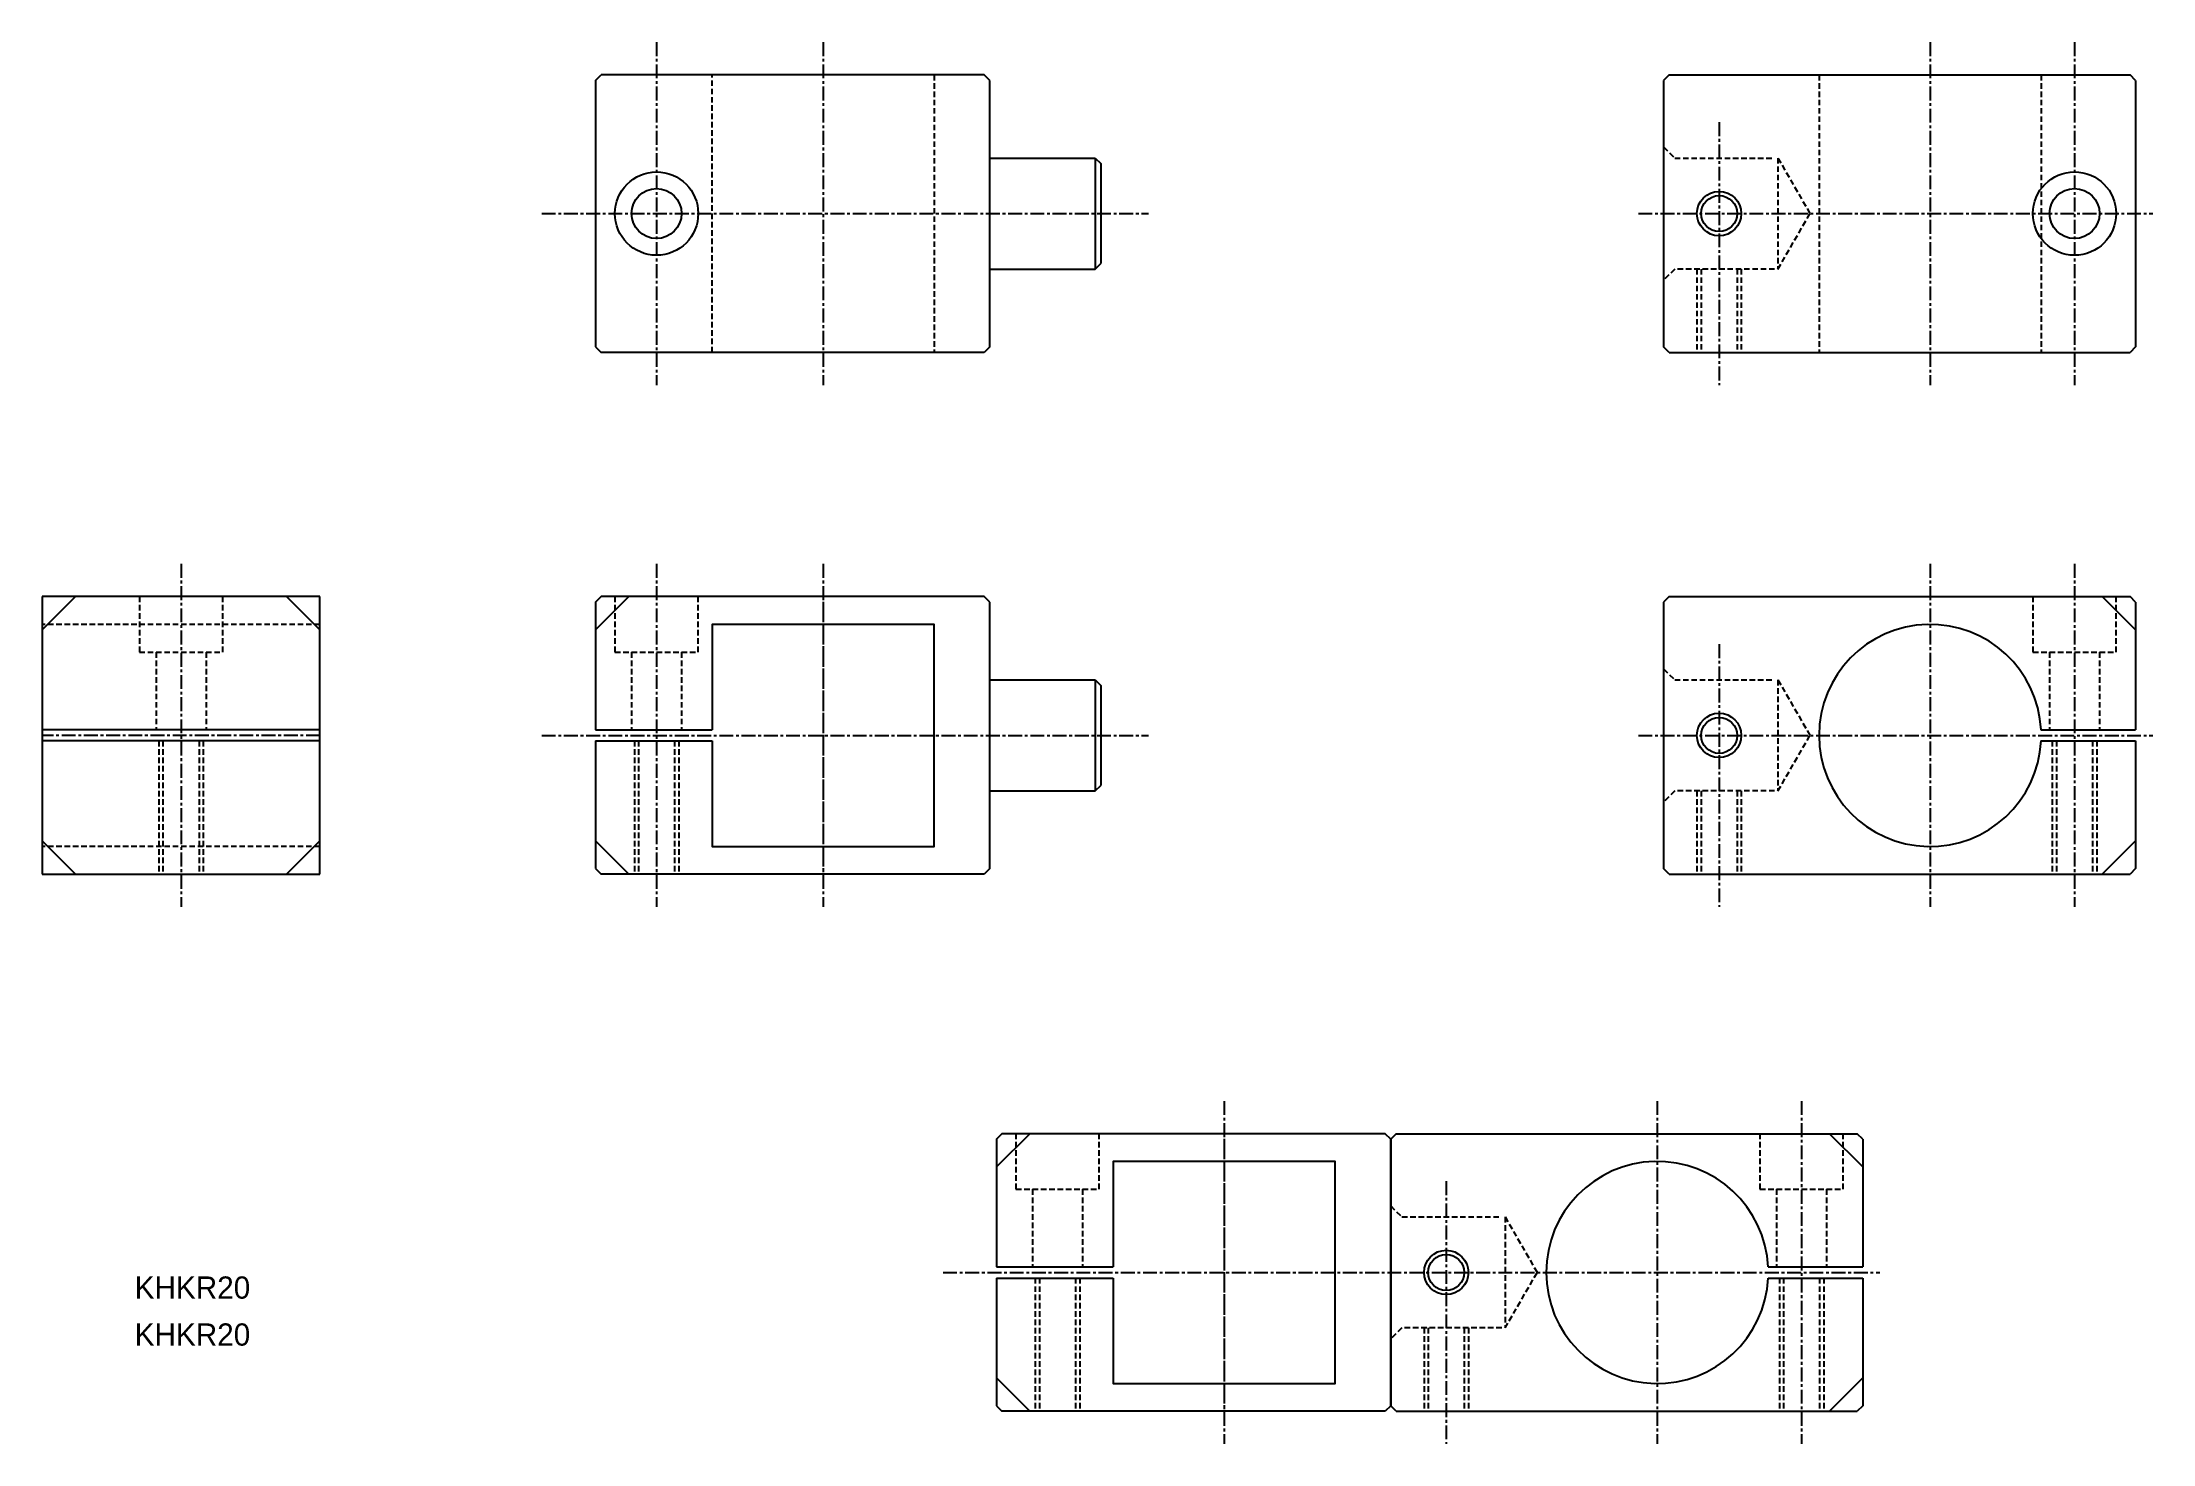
# Model space of a CAD drawing. Extents: x 28 to 218, y 130 to 256.
import ezdxf

# ---------------------------------------------------------------- set-up
doc = ezdxf.new("R2010")
doc.units = 0
doc.linetypes.add('CENTER', pattern=[2, 1.25, -0.25, 0.25, -0.25])
doc.linetypes.add('DASHED', pattern=[0.75, 0.5, -0.25])
doc.layers.get('0').update_dxf_attribs({"linetype": 'CONTINUOUS'})
doc.layers.add('CENTER', color=1, linetype='CENTER')

msp = doc.modelspace()

# ---------------------------------------------------------------- linework, layer by layer
at = {"color": 7, "linetype": 'CONTINUOUS'}
for p, q in [((77.34, 252.5), (77.84, 253)), ((112.34, 253), (77.84, 253)), ((112.84, 252.5), (112.34, 253)), ((174.01, 253), (173.51, 252.5)), ((174.01, 253), (215.51, 253)), ((216.01, 252.5), (215.51, 253)), ((77.34, 252.5), (77.34, 228.5)), ((112.84, 228.5), (112.84, 252.5)), ((173.51, 252.5), (173.51, 228.5)), ((216.01, 252.5), (216.01, 228.5)), ((112.84, 245.5), (122.34, 245.5)), ((122.34, 245.5), (122.34, 235.5)), ((122.34, 245.5), (122.84, 245)), ((122.84, 245), (122.84, 236)), ((122.34, 235.5), (122.84, 236)), ((112.84, 235.5), (122.34, 235.5)), ((77.34, 228.5), (77.84, 228)), ((112.84, 228.5), (112.34, 228)), ((174.01, 228), (173.51, 228.5)), ((216.01, 228.5), (215.51, 228)), ((112.34, 228), (77.84, 228)), ((174.01, 228), (215.51, 228)), ((52.53, 206), (27.53, 206)), ((27.53, 206), (27.53, 181)), ((30.53, 206), (27.53, 203)), ((49.53, 206), (52.53, 203)), ((52.53, 181), (52.53, 206)), ((77.34, 205.5), (77.84, 206)), ((77.84, 206), (77.34, 205.5)), ((77.84, 206), (77.34, 205.5)), ((80.34, 206), (77.34, 203)), ((77.34, 205.5), (77.34, 194)), ((112.34, 206), (77.84, 206)), ((112.84, 205.5), (112.34, 206)), ((112.84, 181.5), (112.84, 205.5)), ((174.01, 206), (173.51, 205.5)), ((173.51, 205.5), (173.51, 181.5)), ((174.01, 206), (215.51, 206)), ((216.01, 203), (213.01, 206)), ((216.01, 205.5), (215.51, 206)), ((216.01, 205.5), (216.01, 194)), ((112.84, 198.5), (122.34, 198.5)), ((122.34, 198.5), (122.34, 188.5)), ((122.34, 198.5), (122.84, 198)), ((122.84, 198), (122.84, 189)), ((52.53, 194), (27.53, 194)), ((77.34, 194), (87.84, 194)), ((207.49, 194), (216.01, 194)), ((52.53, 193), (27.53, 193)), ((77.34, 193), (87.84, 193)), ((77.34, 193), (77.34, 181.5)), ((207.49, 193), (216.01, 193)), ((216.01, 193), (216.01, 181.5)), ((112.84, 188.5), (122.34, 188.5)), ((122.34, 188.5), (122.84, 189)), ((30.53, 181), (27.53, 184)), ((49.53, 181), (52.53, 184)), ((77.34, 184), (80.34, 181)), ((216.01, 184), (213.01, 181)), ((27.53, 181), (52.53, 181)), ((77.34, 181.5), (77.84, 181)), ((112.34, 181), (77.84, 181)), ((112.84, 181.5), (112.34, 181)), ((174.01, 181), (173.51, 181.5)), ((174.01, 181), (215.51, 181)), ((216.01, 181.5), (215.51, 181)), ((116.44, 157.63), (113.44, 154.63)), ((113.94, 157.63), (113.44, 157.13)), ((113.94, 157.63), (113.44, 157.13)), ((113.44, 157.13), (113.94, 157.63)), ((113.44, 157.13), (113.44, 145.63)), ((148.44, 157.63), (113.94, 157.63)), ((148.94, 157.13), (148.44, 157.63)), ((149.44, 157.63), (148.94, 157.13)), ((148.94, 157.13), (148.94, 133.13)), ((148.94, 133.13), (148.94, 157.13)), ((149.44, 157.63), (190.94, 157.63)), ((191.44, 154.63), (188.44, 157.63)), ((191.44, 157.13), (190.94, 157.63)), ((191.44, 157.13), (191.44, 145.63)), ((113.44, 145.63), (123.94, 145.63)), ((113.44, 144.63), (113.44, 133.13)), ((113.44, 144.63), (123.94, 144.63)), ((182.93, 145.63), (191.44, 145.63)), ((182.93, 144.63), (191.44, 144.63)), ((191.44, 144.63), (191.44, 133.13)), ((113.44, 135.63), (116.44, 132.63)), ((191.44, 135.63), (188.44, 132.63)), ((113.44, 133.13), (113.94, 132.63)), ((148.94, 133.13), (148.44, 132.63)), ((149.44, 132.63), (148.94, 133.13)), ((191.44, 133.13), (190.94, 132.63)), ((148.44, 132.63), (113.94, 132.63)), ((149.44, 132.63), (190.94, 132.63))]:
    msp.add_line(p, q, dxfattribs=at)
at = {"color": 3, "linetype": 'DASHED'}
for p, q in [((87.84, 228), (87.84, 253)), ((107.84, 253), (107.84, 228)), ((187.51, 253), (187.51, 228)), ((207.51, 253), (207.51, 228)), ((173.51, 246.5), (174.51, 245.5)), ((174.51, 245.5), (183.51, 245.5)), ((183.81, 245.5), (186.69, 240.5)), ((183.81, 245.5), (183.81, 235.5)), ((183.81, 235.5), (186.69, 240.5)), ((174.51, 235.5), (173.51, 234.5)), ((183.51, 235.5), (174.51, 235.5)), ((176.51, 235.5), (176.51, 228)), ((176.89, 235.5), (176.89, 228)), ((180.13, 235.5), (180.13, 228)), ((180.51, 235.5), (180.51, 228)), ((36.28, 206), (36.28, 201)), ((43.78, 201), (43.78, 206)), ((79.09, 206), (79.09, 201)), ((86.59, 201), (86.59, 206)), ((206.76, 206), (206.76, 201)), ((214.26, 201), (214.26, 206)), ((52.53, 203.5), (27.53, 203.5)), ((36.28, 201), (43.78, 201)), ((37.78, 201), (37.78, 194)), ((42.28, 201), (42.28, 194)), ((79.09, 201), (86.59, 201)), ((80.59, 201), (80.59, 194)), ((85.09, 201), (85.09, 194)), ((206.76, 201), (214.26, 201)), ((208.26, 201), (208.26, 194)), ((212.76, 201), (212.76, 194)), ((173.51, 199.5), (174.51, 198.5)), ((174.51, 198.5), (183.51, 198.5)), ((183.81, 198.5), (183.81, 188.5)), ((183.81, 198.5), (186.69, 193.5)), ((38.03, 193), (38.03, 181)), ((38.4, 193), (38.4, 181)), ((41.65, 193), (41.65, 181)), ((42.03, 193), (42.03, 181)), ((80.84, 193), (80.84, 181)), ((81.22, 193), (81.22, 181)), ((84.46, 193), (84.46, 181)), ((84.84, 193), (84.84, 181)), ((183.81, 188.5), (186.69, 193.5)), ((208.51, 193), (208.51, 181)), ((208.89, 193), (208.89, 181)), ((212.13, 193), (212.13, 181)), ((212.51, 193), (212.51, 181)), ((174.51, 188.5), (173.51, 187.5)), ((183.51, 188.5), (174.51, 188.5)), ((176.51, 188.5), (176.51, 181)), ((176.89, 188.5), (176.89, 181)), ((180.13, 188.5), (180.13, 181)), ((180.51, 188.5), (180.51, 181)), ((52.53, 183.5), (27.53, 183.5)), ((115.19, 157.63), (115.19, 152.63)), ((122.69, 152.63), (122.69, 157.63)), ((182.19, 157.63), (182.19, 152.63)), ((189.69, 152.63), (189.69, 157.63)), ((115.19, 152.63), (122.69, 152.63)), ((116.69, 152.63), (116.69, 145.63)), ((121.19, 152.63), (121.19, 145.63)), ((182.19, 152.63), (189.69, 152.63)), ((183.69, 152.63), (183.69, 145.63)), ((188.19, 152.63), (188.19, 145.63)), ((148.94, 151.13), (149.94, 150.13)), ((149.94, 150.13), (158.94, 150.13)), ((159.24, 150.13), (162.13, 145.13)), ((159.24, 150.13), (159.24, 140.13)), ((116.94, 144.63), (116.94, 132.63)), ((117.32, 144.63), (117.32, 132.63)), ((120.56, 144.63), (120.56, 132.63)), ((120.94, 144.63), (120.94, 132.63)), ((159.24, 140.13), (162.13, 145.13)), ((183.94, 144.63), (183.94, 132.63)), ((184.32, 144.63), (184.32, 132.63)), ((187.56, 144.63), (187.56, 132.63)), ((187.94, 144.63), (187.94, 132.63)), ((149.94, 140.13), (148.94, 139.13)), ((158.94, 140.13), (149.94, 140.13)), ((151.94, 140.13), (151.94, 132.63)), ((152.32, 140.13), (152.32, 132.63)), ((155.56, 140.13), (155.56, 132.63)), ((155.94, 140.13), (155.94, 132.63))]:
    msp.add_line(p, q, dxfattribs=at)
at = {"color": 7, "linetype": 'CONTINUOUS'}
for points in [[(87.84, 193), (87.84, 183.5), (107.84, 183.5), (107.84, 203.5), (87.84, 203.5), (87.84, 194)], [(123.94, 144.63), (123.94, 135.13), (143.94, 135.13), (143.94, 155.13), (123.94, 155.13), (123.94, 145.63)]]:
    msp.add_lwpolyline(points, dxfattribs=at)
for centre, radius in [((82.84, 240.5), 3.75), ((210.51, 240.5), 3.75), ((82.84, 240.5), 2.25), ((178.51, 240.5), 1.62), ((210.51, 240.5), 2.25), ((178.51, 193.5), 1.62), ((153.94, 145.13), 1.62)]:
    msp.add_circle(centre, radius, dxfattribs=at)
at = {"color": 3, "linetype": 'CONTINUOUS'}
for centre in [(178.51, 240.5), (178.51, 193.5), (153.94, 145.13)]:
    msp.add_circle(centre, 2, dxfattribs=at)
at = {"color": 7, "linetype": 'CONTINUOUS'}
for centre in [(197.51, 193.5), (172.94, 145.13)]:
    msp.add_arc(centre, 10, 2.866, 357.134, dxfattribs=at)
at = {"layer": 'CENTER', "color": 1, "linetype": 'CENTER'}
for p, q in [((82.84, 255.94), (82.84, 225.06)), ((97.84, 255.94), (97.84, 225.06)), ((197.51, 255.94), (197.51, 225.06)), ((210.51, 255.94), (210.51, 225.06)), ((178.51, 248.72), (178.51, 225.06)), ((72.5, 240.5), (127.14, 240.5)), ((171.24, 240.5), (217.56, 240.5)), ((40.03, 208.94), (40.03, 178.06)), ((82.84, 208.94), (82.84, 178.06)), ((97.84, 208.94), (97.84, 178.06)), ((197.51, 208.94), (197.51, 178.06)), ((210.51, 208.94), (210.51, 178.06)), ((97.84, 205.54), (97.84, 181.46)), ((178.51, 201.72), (178.51, 178.06)), ((52.53, 193.5), (27.53, 193.5)), ((72.5, 193.5), (127.14, 193.5)), ((171.24, 193.5), (217.56, 193.5)), ((133.94, 160.57), (133.94, 129.7)), ((172.94, 160.57), (172.94, 129.7)), ((185.94, 160.57), (185.94, 129.7)), ((133.94, 157.17), (133.94, 133.1)), ((153.94, 153.35), (153.94, 129.7)), ((108.64, 145.13), (192.99, 145.13))]:
    msp.add_line(p, q, dxfattribs=at)

# ---------------------------------------------------------------- texts
at = {"color": 7, "linetype": 'CONTINUOUS'}
for p in [(35.85, 142.77), (35.85, 138.54)]:
    msp.add_text('KHKR20', height=2, dxfattribs=at).set_placement(p)

doc.saveas('drawing.dxf')
